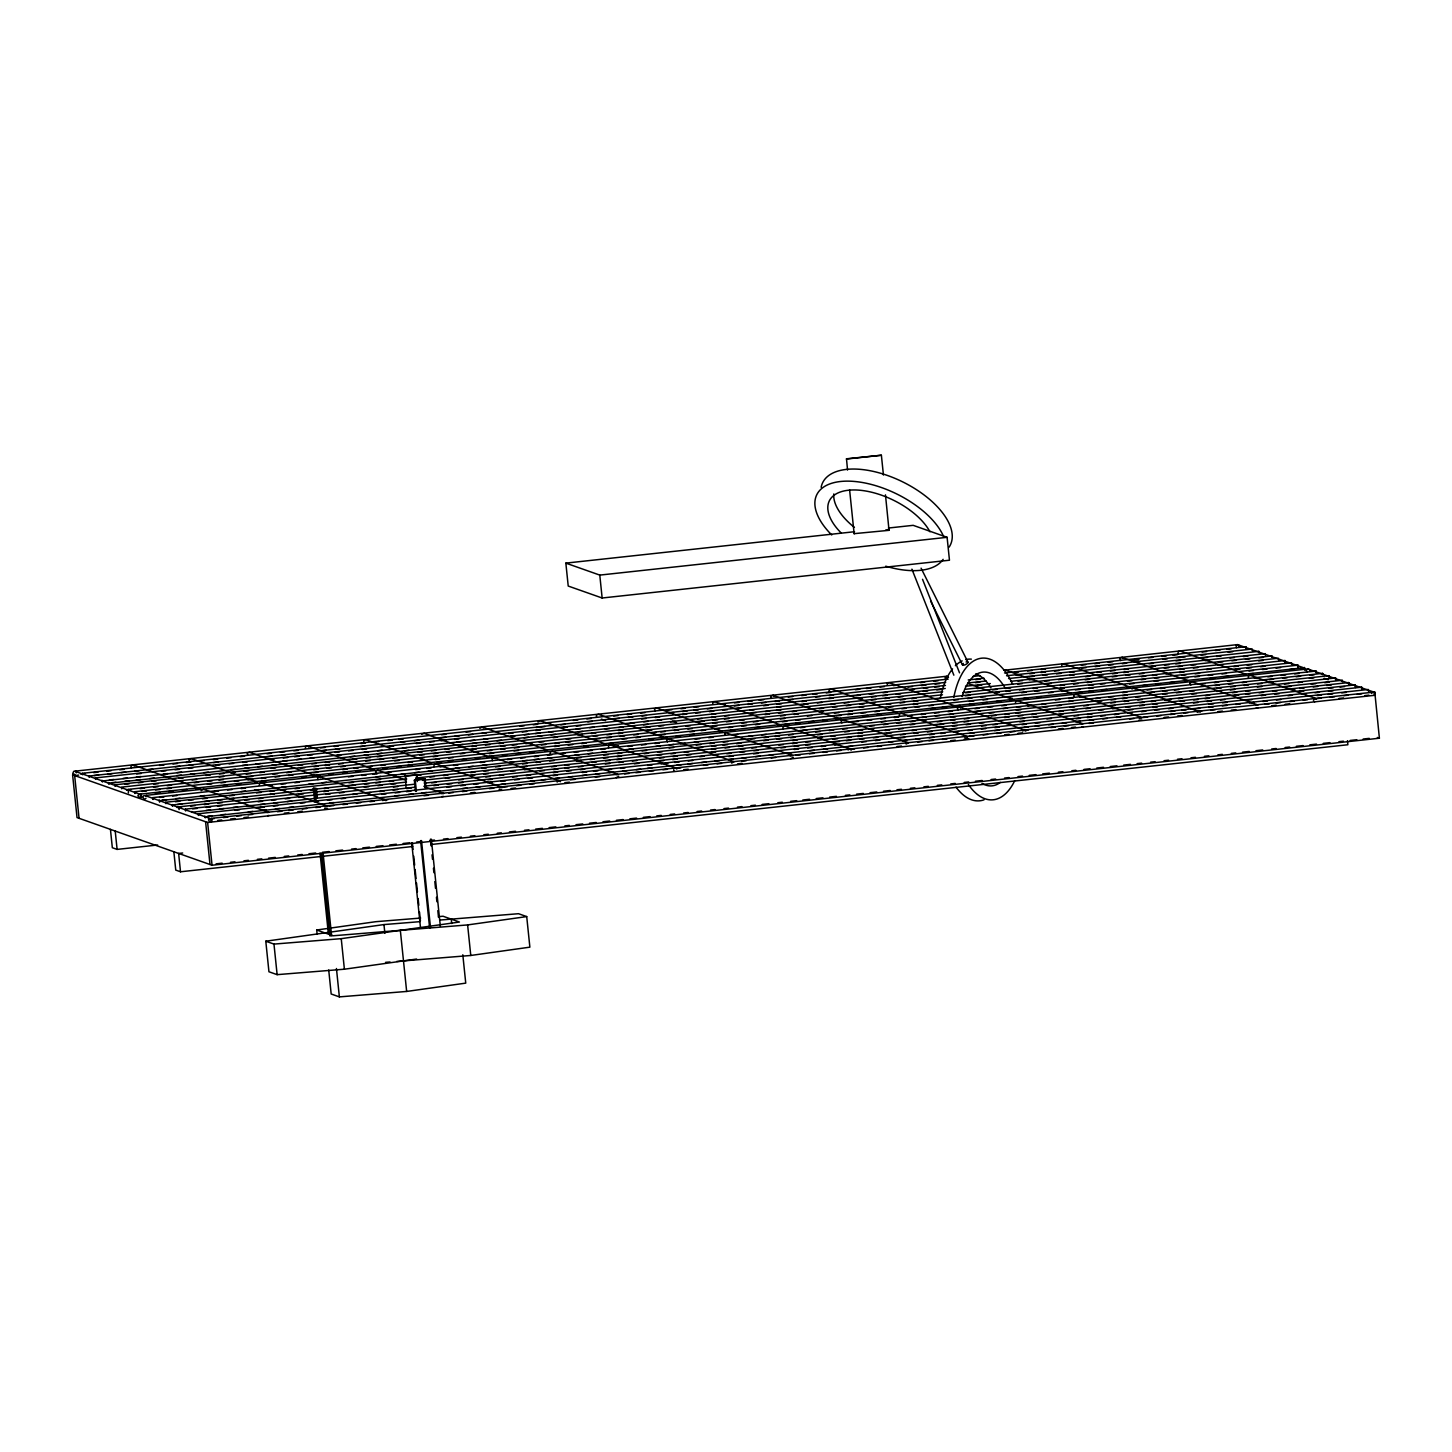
<?xml version="1.0" encoding="UTF-8"?>
<svg xmlns="http://www.w3.org/2000/svg" width="1452" height="1452" viewBox="0 0 1452 1452"><rect width="100%" height="100%" fill="white"/><g stroke="black" fill="none" stroke-linecap="round" stroke-linejoin="round"><path stroke-width="1.5" d="M1304.676 669.662L1303.642 667.775L1237.521 644.615L1004.004 670.261M948.192 679.1L82.455 773.299L82.401 774.533M88.881 776.076L945.688 682.386M121.768 788.872L121.587 787.111L1284.929 660.533L1285.347 662.802M172.189 805.007L406.741 779.034M185.384 809.236L185.711 810.978L185.33 809.145L415.29 784.134M1246.161 648.554L1245.78 646.721L1245.762 648.409M1265.273 654.09L1265.345 655.324M1278.323 658.7L1278.776 660.061M1291.772 664.199L1291.445 662.838L1291.391 664.072M945.452 685.435L95.487 777.909L95.433 779.143M942.711 691.751L108.464 783.336M942.475 694.782L115.071 784.806L115.017 786.04M134.6 791.757L135.018 793.536L134.637 791.721L1297.979 665.143L1298.397 667.412M141.225 794.099L141.534 797.529L141.171 794.026L1303.642 667.775M1374.227 695.145L1374.754 691.787L1379.4 738.215L212.046 865.229L77.029 817.585L72.6 774.823L207.618 822.467L1375.171 695.254L1373.901 692.114L1307.762 668.955L146.18 795.351L146.126 796.585M1316.038 671.06L1316.419 672.893L1316.038 671.06L152.714 797.638L152.696 799.326M1322.826 674.309L1322.572 673.365L159.157 800.76M1361.704 687.177L1362.085 688.992L1361.704 687.177L198.379 813.755L198.361 815.443M1368.655 691.751L1368.238 689.482L204.823 816.877M1373.901 692.114L211.429 818.365C212.083 826.696 204.659 816.423 211.502 819.654M1252.731 651.295L1252.223 649.843M1272.133 656.867L1271.879 655.941L1271.825 657.175M1297.979 665.143L1298.015 667.285M1322.572 673.365L1322.518 674.599M1329.469 677.485L1329.088 675.67L1329.07 677.358M1336.022 680.244L1335.622 677.975L1335.659 680.117M1355.623 687.558L1355.188 684.872L1355.133 686.106M196.038 789.362L197.581 787.873L199.396 788.999M201.048 790.687L203.498 789.343L268.747 812.358L266.986 812.557M247.257 753.243L247.748 755.33M370.532 770.377L372.075 768.888L373.908 770.014M479.795 728.378L482.245 727.035L547.477 750.049L545.026 751.392M537.966 722.043L540.416 720.7L606.355 744.295M557.132 782.065L558.675 780.577L560.49 781.684M618.752 776.275L616.32 777.619M719.539 732.407L721.989 731.064L656.74 708.032L654.416 708.939L655.306 711.28M731.626 763.08L734.077 761.719L668.827 738.705L666.522 739.612L667.412 741.936M793.264 757.291L790.814 758.634M906.121 744.077L908.571 742.734L843.34 719.72L841.017 720.628L841.906 722.951M967.758 738.306L964.927 739.395M1010.374 700.753L1011.917 699.265L1013.732 700.39M1184.868 681.768L1187.319 680.425L1122.069 657.411L1119.764 658.319L1120.654 660.642M1189.896 683.093L1192.328 681.75L1257.958 705M1236.088 645.65L1236.596 647.737M1239.3 647.084L1239.336 645.723M1371.468 693.457L1373.011 691.969M847.551 470.049L846.498 458.796L881.382 455.238L883.433 475.04M881.382 455.238L846.425 459.032M885.466 494.86L889.023 530.325L854.248 533.646M312.489 776.257L315.52 775.931M421.752 734.258L424.075 733.351L490.232 757.345M382.747 800.596L384.181 799.562L385.996 800.669M487.001 757.272L489.306 756.365M661.495 738.288L662.911 737.253L664.744 738.36M673.583 768.961L675.47 767.927L676.832 769.034M724.929 732.897L724.875 735.039M836.007 719.303L837.423 718.268L839.238 719.375M848.095 749.976L849.511 748.923L851.326 750.049M1022.589 730.991L1024.005 729.939L1025.838 731.064M1126.825 687.667L1129.856 687.322M1131.852 688.974L1134.175 688.085L1200.332 712.079M1197.083 712.006L1199.406 711.099M1301.337 668.664L1302.753 667.63M145.98 798.4C143.076 801.268 141.443 794.462 145.327 795.678L210.576 818.692M247.493 752.862L249.581 752.336L314.812 775.368M324.831 806.532L327.608 806.604M327.553 808.746L324.558 808.292M499.325 787.547L502.12 787.619M603.578 744.223L605.647 743.714M778.072 725.238L780.849 725.292M790.16 755.911L792.629 755.639M952.566 706.253L955.362 706.307M964.654 736.926L967.449 736.981M1139.167 717.941L1141.944 717.996M1141.889 720.138L1139.112 720.083M1236.324 645.269L1237.521 644.615M1243.402 674.599L1245.87 674.327M1313.661 698.938L1316.438 699.011M948.501 677.376L946.686 676.251L73.725 771.302L72.727 773.589L74.996 774.588M945.216 688.466L101.949 781.031M1291.445 662.838L128.121 789.416L128.066 790.65M128.484 792.919L128.212 791.993M1329.088 675.67L165.746 802.248L165.691 803.482M406.506 782.083L178.796 806.858L178.741 808.092M415.054 787.165L191.773 812.267M1259.156 652.692L1258.83 651.331L1258.775 652.565M1284.929 660.533L1284.966 662.675M1342.465 681.641L1342.138 680.28L1342.084 681.514M1348.654 684.255L1348.654 682.567L1348.708 684.709M254.899 781.884L257.04 781.92M269.056 815.407L267.749 815.715M429.411 762.899L431.534 762.935M441.499 793.554L443.622 793.609M443.55 796.404L441.807 796.603M501.72 790.088L499.052 789.307M615.993 774.569L618.135 774.624M725.256 732.57L792.247 755.403M894.741 712.26L896.864 712.315M1069.235 693.276L1071.376 693.33M1081.323 723.949L1083.065 723.749L1017.834 700.735L1015.765 701.243L1015.474 702.986M1083.392 726.799L1081.649 726.98M1255.835 704.964L1257.577 704.764M1257.886 707.814L1256.143 707.995M946.686 676.251L945.125 677.739L945.76 679.391M1307.762 668.955L1306.219 670.443L1306.854 672.076M405.961 787.038L405.435 775.749L405.888 780.214M417.323 781.539L416.633 774.842L416.488 779.434M415.508 791.449L414.346 780.268L425.109 778.853L426.035 787.801M414.346 780.268L425.109 778.853M317.153 934.362L316.699 930.006L375.796 921.693L420.644 918.063M416.633 959.046L344.396 969.21L277.132 974.655L268.947 971.769L265.789 941.205L383.963 924.579L419.846 921.675M265.789 941.205L273.974 944.09L341.238 938.664L459.431 922.038L443.06 916.248L438.577 916.611M316.699 930.006L333.053 935.778L467.617 924.924L526.713 916.593L529.871 947.158L470.775 955.47L396.759 961.442M328.715 969.99L331.183 994.003L339.369 996.889L406.651 991.444L465.747 983.131L462.807 954.763M888.37 528.038L913.163 525.334L947.103 537.313L949.463 560.218L602.144 598.006L568.222 586.045L565.844 563.122L854.538 531.722M565.844 563.122L599.785 575.101L947.103 537.313M972.985 676.414L979.755 675.67M1004.548 672.966L1245.78 646.721M80.622 774.043L84.96 773.571M93.654 772.627L97.992 772.155M106.668 771.212L111.005 770.74M119.681 769.796L124.037 769.324M159.557 765.458L164.022 764.968M172.969 763.988L177.453 763.498M186.4 762.536L190.884 762.046M199.831 761.066L204.296 760.576M213.244 759.614L217.727 759.124M226.675 758.144L231.14 757.654M240.088 756.692L244.571 756.202M266.932 753.769L271.415 753.279M280.363 752.299L284.846 751.827M293.794 750.847L298.259 750.357M320.638 747.925L325.103 747.435M334.051 746.473L338.534 745.983M360.895 743.551L365.378 743.061M374.326 742.081L378.79 741.591M387.757 740.629L392.221 740.139M398.937 739.413L403.402 738.923M441.444 734.785L445.909 734.295M466.056 732.098L470.521 731.608M519.743 726.254L524.208 725.782M533.156 724.802L537.639 724.312M546.587 723.332L551.07 722.86M573.431 720.41L577.914 719.938M586.862 718.958L591.327 718.468M613.706 716.036L618.171 715.546M627.119 714.584L631.602 714.094M640.55 713.113L645.033 712.623M667.394 710.191L671.877 709.701M680.825 708.739L685.29 708.249M694.237 707.269L698.721 706.779M721.081 704.347L725.564 703.857M734.512 702.895L738.977 702.405M747.943 701.425L752.408 700.953M759.124 700.209L763.589 699.719M788.2 697.051L792.683 696.561M801.631 695.581L806.096 695.109M812.811 694.365L817.294 693.893M826.242 692.913L830.707 692.423M855.319 689.754L859.802 689.264M866.499 688.538L870.982 688.048M879.93 687.068L884.395 686.578M893.343 685.616L897.826 685.126M920.205 682.694L924.67 682.204M933.618 681.224L938.101 680.734M1014.168 672.457L1018.632 671.986M1027.58 671.005L1032.063 670.515M1041.011 669.535L1045.476 669.063M1081.268 665.161L1085.751 664.671M1094.699 663.709L1099.164 663.219M1108.13 662.239L1112.595 661.749M1134.974 659.317L1139.439 658.827M1148.387 657.865L1152.87 657.375M1161.818 656.395L1166.283 655.905M1172.998 655.179L1177.481 654.689M1202.074 652.021L1206.558 651.531M1215.505 650.55L1219.989 650.06M1226.686 649.334L1231.169 648.844M78.698 775.096L74.651 775.549L79.061 818.311M1131.834 660.515L1138.568 659.789M968.23 679.935L984.02 678.211M1006.563 675.761L1252.314 649.026M94.09 775.586L98.591 775.096M107.611 774.116L112.113 773.626M121.133 772.645L125.652 772.155M134.655 771.175L139.174 770.685M148.195 769.705L152.696 769.215M175.238 766.747L179.758 766.257M188.778 765.277L193.279 764.787M213.571 762.59L218.09 762.1M267.676 756.692L272.196 756.202M281.216 755.221L285.717 754.731M294.738 753.751L299.239 753.261M321.781 750.811L326.301 750.321M335.321 749.341L339.822 748.851M360.114 746.637L364.634 746.147M400.698 742.226L405.199 741.736M414.219 740.756L418.739 740.266M441.281 737.816L445.782 737.326M454.803 736.327L459.322 735.837M468.343 734.857L472.844 734.367M481.864 733.387L486.366 732.897M535.97 727.506L544.99 726.526M560.762 724.802L565.282 724.312M587.824 721.862L592.325 721.372M614.886 718.922L619.387 718.431M628.407 717.451L632.909 716.961M641.929 715.981L646.449 715.491M668.991 713.023L673.492 712.533M682.513 711.553L687.032 711.063M693.784 710.337L698.303 709.846M707.305 708.866L711.825 708.376M734.367 705.926L738.868 705.418M747.889 704.438L752.408 703.948M761.429 702.968L765.93 702.478M774.951 701.497L779.452 701.007M788.472 700.027L792.992 699.537M815.534 697.087L820.035 696.597M829.056 695.617L833.575 695.127M907.972 687.032L912.473 686.542M921.494 685.562L925.995 685.072M935.015 684.092L939.535 683.602M975.599 679.663L980.118 679.173M1016.182 675.253L1020.702 674.763M1029.704 673.782L1034.223 673.292M1040.975 672.548L1045.494 672.058M1054.515 671.078L1059.016 670.588M1081.558 668.138L1086.078 667.648M1095.098 666.668L1099.6 666.178M1108.62 665.197L1113.121 664.707M1122.142 663.727L1126.661 663.237M1135.682 662.257L1140.183 661.767M1162.725 659.317L1167.245 658.827M1176.247 657.829L1185.268 656.848M1201.058 655.142L1205.559 654.652M1228.102 652.202L1232.621 651.712M967.994 682.966L986.035 681.006M1008.577 678.556L1258.83 651.331M136.688 773.97L141.189 773.48M161.481 771.266L165.982 770.776M175.002 769.796L179.522 769.306M188.524 768.326L193.043 767.836M215.586 765.385L220.105 764.877M229.107 763.897L233.627 763.407M242.647 762.427L247.149 761.937M269.691 759.487L274.21 758.997M283.231 758.017L287.732 757.527M294.502 756.782L299.003 756.292M308.024 755.312L312.525 754.822M335.085 752.372L339.587 751.882M348.607 750.902L353.108 750.412M362.129 749.432L366.648 748.942M389.19 746.491L393.692 746.001M416.234 743.551L420.753 743.061M429.774 742.081L434.275 741.573M441.045 740.847L445.546 740.357M454.567 739.377L459.068 738.887M508.672 733.478L513.191 732.988M522.212 732.008L526.713 731.518M535.734 730.538L540.235 730.047M562.777 727.597L567.296 727.107M576.317 726.127L580.818 725.637M641.693 719.012L646.194 718.522M655.215 717.542L659.734 717.052M682.277 714.602L686.778 714.112M695.798 713.132L700.318 712.642M709.32 711.662L713.84 711.171M722.86 710.173L727.361 709.683M736.382 708.703L740.901 708.213M763.443 705.763L767.945 705.273M776.965 704.293L781.466 703.803M801.758 701.588L806.277 701.098M828.82 698.648L833.321 698.158M855.881 695.708L860.383 695.218M869.403 694.237L873.904 693.747M882.925 692.767L887.444 692.277M909.987 689.827L914.488 689.337M923.508 688.357L928.01 687.867M934.779 687.123L939.299 686.633M975.363 682.712L979.864 682.222M1029.468 676.813L1033.987 676.323M1042.99 675.343L1047.509 674.853M1056.53 673.873L1061.031 673.383M1070.051 672.403L1074.571 671.913M1110.635 667.993L1115.136 667.503M1148.968 663.818L1153.469 663.328M1176.011 660.878L1180.53 660.388M1203.073 657.938L1207.574 657.447M1216.594 656.467L1221.114 655.977M965.507 686.251L990.3 683.565M1010.592 681.351L1265.364 653.636M109.39 779.942L113.891 779.452M122.912 778.472L127.413 777.982M136.434 777.001L140.953 776.511M163.495 774.061L167.996 773.571M177.017 772.591L181.536 772.101M242.393 765.476L246.913 764.986M255.933 764.006L260.434 763.516M282.977 761.048L287.496 760.558M296.517 759.577L301.018 759.087M310.038 758.107L314.54 757.617M337.1 755.167L341.601 754.677M364.143 752.227L368.663 751.737M377.665 750.757L382.185 750.267M388.954 749.522L393.456 749.032M402.476 748.052L406.977 747.562M429.52 745.112L434.039 744.622M456.581 742.172L461.083 741.682M470.103 740.702L474.623 740.211M483.643 739.231L488.144 738.723M510.687 736.273L515.206 735.783M524.226 734.803L528.728 734.313M535.498 733.587L539.999 733.097M549.019 732.117L553.521 731.626M576.081 729.158L580.582 728.668M589.603 727.688L594.104 727.198M603.125 726.218L607.644 725.728M630.186 723.278L634.687 722.787M643.708 721.807L648.209 721.317M657.23 720.337L661.749 719.847M670.77 718.867L675.271 718.377M711.335 714.438L715.854 713.948M749.668 710.282L754.187 709.792M776.729 707.324L781.23 706.834M803.773 704.383L808.292 703.893M817.313 702.913L821.814 702.423M857.896 698.503L862.397 698.013M871.418 697.033L875.919 696.543M882.689 695.798L887.19 695.308M896.211 694.328L900.73 693.838M923.272 691.388L927.774 690.898M936.794 689.918L941.313 689.428M977.377 685.507L981.879 685.017M1017.961 681.079L1022.462 680.589M1029.232 679.863L1033.733 679.373M1069.815 675.434L1074.317 674.944M1096.859 672.494L1101.378 672.004M1110.399 671.024L1114.9 670.534M1123.921 669.553L1128.44 669.063M1150.982 666.613L1155.483 666.123M1164.504 665.143L1169.005 664.653M1175.775 663.909L1180.276 663.419M1205.087 660.714L1209.589 660.224M1229.88 658.028L1234.4 657.538M1243.42 656.558L1247.921 656.068M965.271 689.301L1271.879 655.941M111.405 782.737L115.906 782.247M124.926 781.267L129.428 780.777M136.198 780.033L140.717 779.543M149.719 778.562L154.239 778.072M176.781 775.622L181.282 775.132M190.303 774.152L194.822 773.662M203.843 772.682L208.344 772.192M230.886 769.741L235.405 769.251M244.426 768.271L248.927 767.781M257.948 766.783L262.449 766.293M271.47 765.313L275.989 764.823M282.741 764.097L287.26 763.607M350.386 756.728L354.887 756.238M363.907 755.258L368.409 754.768M377.429 753.788L381.949 753.298M404.491 750.847L408.992 750.357M418.013 749.377L422.532 748.887M458.596 744.967L463.097 744.477M472.118 743.478L476.637 742.988M483.389 742.262L487.908 741.772M496.929 740.792L501.43 740.302M523.972 737.852L528.492 737.362M537.512 736.382L542.013 735.874M551.034 734.893L555.535 734.403M578.096 731.953L582.597 731.463M605.139 729.013L609.658 728.523M618.661 727.543L623.18 727.053M629.95 726.309L634.451 725.818M643.472 724.838L647.973 724.348M670.515 721.898L675.035 721.408M697.577 718.958L702.078 718.468M711.099 717.488L715.618 716.998M724.639 716.017L729.14 715.527M751.682 713.077L756.202 712.569M765.204 711.589L769.723 711.099M776.493 710.373L780.995 709.883M805.787 707.178L810.307 706.688M830.598 704.474L835.1 703.984M844.12 703.004L848.621 702.514M871.182 700.064L875.683 699.574M884.704 698.593L889.205 698.103M898.225 697.123L902.745 696.633M977.142 688.538L981.643 688.048M1017.725 684.128L1022.226 683.638M1044.768 681.169L1049.288 680.679M1058.308 679.699L1062.81 679.209M1085.352 676.759L1089.871 676.269M1098.892 675.289L1103.393 674.799M1112.413 673.819L1116.915 673.329M1123.685 672.585L1128.186 672.095M1164.268 668.174L1168.769 667.684M1177.79 666.704L1182.309 666.214M1191.312 665.234L1195.831 664.744M1218.373 662.293L1222.874 661.803M1231.895 660.823L1236.414 660.333M1245.435 659.353L1249.936 658.863M1258.957 657.865L1263.458 657.375M962.767 692.586L1278.395 658.228M124.691 784.298L129.192 783.808M138.212 782.828L142.732 782.338M151.734 781.357L156.253 780.867M178.796 778.417L183.297 777.927M205.857 775.477L210.358 774.987M219.379 774.007L223.88 773.517M230.65 772.773L235.151 772.283M244.172 771.302L248.691 770.812M271.234 768.362L275.735 767.872M298.277 765.422L302.796 764.932M311.817 763.933L316.318 763.443M325.339 762.463L329.858 761.973M352.4 759.523L356.902 759.033M365.922 758.053L370.423 757.563M377.193 756.819L381.713 756.329M417.777 752.408L422.278 751.918M431.298 750.938L435.818 750.448M444.838 749.468L449.34 748.978M471.882 746.528L476.401 746.038M485.404 745.058L489.923 744.567M498.943 743.587L503.445 743.097M553.049 737.689L557.55 737.199M577.842 735.002L582.361 734.512M591.381 733.532L595.883 733.024M618.425 730.574L622.944 730.084M645.487 727.633L649.988 727.143M659.008 726.163L663.528 725.673M699.592 721.753L704.093 721.263M713.113 720.283L717.633 719.793M724.385 719.049L728.904 718.558M764.968 714.638L769.487 714.148M778.508 713.168L783.009 712.678M792.03 711.698L796.531 711.208M819.073 708.739L823.593 708.249M832.613 707.269L837.114 706.779M846.135 705.799L850.654 705.309M859.657 704.329L864.176 703.839M870.928 703.113L875.447 702.623M900.24 699.918L904.759 699.428M911.511 698.684L916.03 698.194M965.634 692.804L970.136 692.314M992.678 689.863L997.197 689.373M1006.2 688.393L1010.719 687.903M1046.783 683.965L1051.302 683.475M1071.594 681.278L1076.095 680.788M1085.116 679.808L1089.617 679.318M1112.178 676.85L1116.679 676.36M1125.699 675.38L1130.201 674.89M1139.221 673.909L1143.74 673.419M1179.804 669.499L1184.324 669.009M1193.326 668.029L1197.846 667.539M1218.137 665.325L1222.638 664.835M1258.721 660.914L1263.222 660.424M153.749 784.153L158.268 783.663M178.56 781.448L183.061 780.958M192.081 779.978L196.601 779.488M219.143 777.038L223.644 776.548M246.187 774.097L250.706 773.607M259.726 772.627L264.228 772.137M300.31 768.199L304.811 767.709M313.832 766.729L318.333 766.239M325.103 765.513L329.604 765.022M338.625 764.042L343.144 763.552M365.686 761.084L370.187 760.594M379.208 759.614L383.727 759.124M392.73 758.144L397.249 757.654M419.791 755.203L424.293 754.713M433.313 753.733L437.832 753.243M446.853 752.263L451.354 751.773M471.646 749.559L476.147 749.069M500.958 746.382L505.459 745.874M512.229 745.148L516.731 744.658M525.751 743.678L532.521 742.934M539.273 742.208L543.792 741.718M566.334 739.268L570.836 738.778M593.396 736.309L597.897 735.819M606.918 734.839L611.419 734.349M618.189 733.623L622.69 733.133M647.501 730.429L652.002 729.939M672.294 727.724L676.813 727.234M685.834 726.254L690.335 725.764M712.878 723.314L717.397 722.824M726.399 721.844L730.919 721.354M739.939 720.373L744.44 719.883M780.523 715.963L785.024 715.473M794.044 714.475L798.546 713.985M818.837 711.789L823.357 711.298M859.421 707.378L863.94 706.87M886.482 704.42L890.983 703.93M900.004 702.949L904.523 702.459M913.526 701.479L918.045 700.989M965.38 695.835L969.9 695.345M994.693 692.658L999.212 692.168M1005.964 691.424L1010.483 690.934M1019.504 689.954L1024.005 689.464M1033.025 688.484L1037.527 687.994M1060.069 685.544L1064.588 685.054M1073.609 684.073L1078.11 683.565M1087.131 682.585L1091.632 682.095M1141.236 676.705L1145.755 676.215M1152.507 675.47L1157.026 674.98M1166.047 674L1170.548 673.51M1179.568 672.53L1184.07 672.04M1206.612 669.59L1211.131 669.1M1233.674 666.649L1238.193 666.159M1247.195 665.179L1251.715 664.689M126.469 790.124L130.97 789.634M139.991 788.654L144.492 788.164M153.513 787.184L158.032 786.694M167.053 785.713L171.554 785.223M194.096 782.773L198.615 782.283M207.618 781.303L212.137 780.813M218.907 780.069L223.408 779.579M248.201 776.893L252.721 776.403M273.012 774.188L277.514 773.698M286.534 772.718L291.035 772.228M313.596 769.778L318.097 769.288M327.117 768.308L331.619 767.818M340.639 766.819L345.159 766.329M394.744 760.939L399.264 760.449M419.555 758.234L424.057 757.744M433.077 756.764L437.596 756.274M460.139 753.824L464.64 753.334M473.661 752.354L478.162 751.864M487.182 750.884L491.702 750.394M500.722 749.413L505.223 748.923M514.244 747.943L518.745 747.453M541.287 745.003L545.807 744.513M554.827 743.533L559.329 743.025M566.098 742.299L570.6 741.809M595.411 739.104L599.912 738.614M606.682 737.888L611.183 737.398M620.204 736.418L624.705 735.928M633.725 734.93L638.245 734.44M651.767 732.97L656.286 732.48M660.787 731.99L665.288 731.499M674.309 730.519L678.828 730.029M687.849 729.049L692.35 728.559M712.642 726.345L717.143 725.855M741.954 723.169L746.455 722.679M753.225 721.934L757.726 721.444M766.747 720.464L771.266 719.974M780.268 718.994L784.788 718.504M807.33 716.054L811.831 715.564M834.392 713.113L838.893 712.623M847.914 711.625L852.415 711.135M888.497 707.215L892.998 706.725M913.29 704.529L917.809 704.02M953.873 700.1L958.374 699.61M967.395 698.63L971.914 698.14M980.935 697.16L985.436 696.67M1021.518 692.749L1026.019 692.259M1035.04 691.279L1039.541 690.789M1059.833 688.575L1064.352 688.085M1089.145 685.38L1093.646 684.89M1100.416 684.164L1104.936 683.674M1113.938 682.694L1118.457 682.204M1127.478 681.224L1131.979 680.716M1141 679.736L1145.501 679.246M1154.522 678.265L1159.041 677.775M1181.583 675.325L1186.084 674.835M1195.105 673.855L1199.624 673.365M1235.688 669.445L1240.208 668.955M1246.959 668.21L1251.479 667.72M1260.481 666.74L1265.001 666.25M142.006 791.449L146.507 790.959M155.527 789.979L160.047 789.489M166.799 788.763L171.318 788.273M207.382 784.334L211.901 783.844M220.922 782.864L225.423 782.374M234.444 781.394L238.945 780.904M247.965 779.924L252.485 779.434M261.487 778.453L266.006 777.963M275.027 776.983L279.528 776.493M288.549 775.513L293.05 775.023M313.342 772.809L317.861 772.319M342.654 769.614L347.173 769.124M353.925 768.398L358.444 767.908M367.465 766.928L371.966 766.438M380.987 765.458L385.488 764.968M408.03 762.5L412.55 762.01M435.092 759.559L439.611 759.069M448.614 758.089L453.133 757.599M489.197 753.679L493.716 753.189M514.008 750.974L518.509 750.484M554.591 746.564L559.093 746.074M568.113 745.094L572.614 744.604M581.635 743.624L586.154 743.134M622.218 739.195L626.72 738.705M635.74 737.725L640.259 737.235M660.551 735.039L665.052 734.549M689.863 731.844L694.365 731.354M701.135 730.61L705.636 730.12M714.656 729.14L719.157 728.65M728.178 727.67L732.697 727.18M741.718 726.2L746.219 725.71M755.24 724.73L759.741 724.239M782.283 721.789L786.803 721.299M795.823 720.319L800.324 719.829M836.406 715.89L840.908 715.4M847.678 714.674L852.179 714.184M861.199 713.204L865.701 712.714M874.721 711.734L879.24 711.244M888.261 710.264L892.762 709.774M901.783 708.776L906.284 708.286M915.304 707.305L919.824 706.815M928.826 705.835L933.346 705.345M969.41 701.425L973.929 700.935M982.95 699.955L987.451 699.465M1007.742 697.25L1012.244 696.76M1048.326 692.84L1052.827 692.35M1061.848 691.37L1066.367 690.88M1075.388 689.9L1079.889 689.41M1088.909 688.429L1093.41 687.939M1129.493 684.001L1133.994 683.511M1154.286 681.315L1158.805 680.825M1183.598 678.12L1188.099 677.63M1194.869 676.886L1199.37 676.396M1208.391 675.416L1212.91 674.926M1221.931 673.946L1226.432 673.456M1248.974 671.005L1253.493 670.515M1262.514 669.535L1267.015 669.045M1276.036 668.065L1280.537 667.575M155.291 793.028L159.793 792.52M168.813 791.54L173.332 791.05M182.353 790.069L186.854 789.579M195.875 788.599L200.376 788.109M222.936 785.659L227.438 785.169M236.458 784.189L240.959 783.699M261.251 781.485L265.77 780.995M301.834 777.074L306.354 776.584M315.356 775.604L319.876 775.114M328.896 774.134L333.397 773.644M342.418 772.664L346.919 772.174M355.94 771.193L360.459 770.703M383.001 768.235L387.502 767.745M396.523 766.765L401.042 766.275M407.794 765.549L412.314 765.059M437.106 762.354L441.626 761.864M448.378 761.12L452.897 760.63M461.899 759.65L466.419 759.16M475.439 758.18L479.94 757.69M488.961 756.71L493.48 756.22M502.483 755.24L507.002 754.75M516.023 753.769L520.524 753.279M529.544 752.299L534.046 751.809M583.65 746.419L588.169 745.929M608.461 743.714L612.962 743.224M649.026 739.304L653.545 738.814M662.566 737.816L667.067 737.326M676.087 736.345L680.589 735.855M689.609 734.875L694.129 734.385M730.193 730.465L734.712 729.975M755.004 727.761L759.505 727.27M784.298 724.584L788.817 724.094M795.587 723.35L800.088 722.86M809.109 721.88L813.61 721.39M822.631 720.41L827.15 719.92M836.152 718.94L840.672 718.45M863.214 715.999L867.715 715.509M876.736 714.529L881.255 714.021M930.841 708.63L935.36 708.14M942.13 707.414L946.631 706.924M955.652 705.926L960.153 705.436M969.174 704.456L973.693 703.966M982.695 702.986L987.215 702.496M996.235 701.516L1000.737 701.026M1023.279 698.575L1027.798 698.085M1036.819 697.105L1041.32 696.615M1077.402 692.695L1081.903 692.205M1088.673 691.461L1093.174 690.971M1102.195 689.99L1106.696 689.5M1142.778 685.58L1147.28 685.09M1156.3 684.11L1160.82 683.62M1169.822 682.621L1174.341 682.131M1210.405 678.211L1214.925 677.721M1223.945 676.741L1228.446 676.251M1248.738 674.037L1253.239 673.547M1289.322 669.626L1293.823 669.136M614.069 746.11L618.534 745.62M159.557 797.438L163.913 796.966M172.588 796.023L176.926 795.551M214.152 791.503L218.635 791.013M227.583 790.033L232.048 789.543M240.996 788.581L245.479 788.091M267.84 785.659L272.323 785.169M281.271 784.189L285.735 783.699M294.683 782.737L299.166 782.247M348.389 776.893L352.854 776.403M361.802 775.422L366.285 774.951M373.001 774.206L377.466 773.716M386.413 772.754L390.897 772.264M415.508 769.578L419.973 769.106M426.688 768.362L431.153 767.89M440.101 766.91L444.584 766.42M453.532 765.44L458.015 764.968M480.376 762.536L484.859 762.046M507.22 759.614L511.703 759.124M520.651 758.144L525.116 757.654M534.064 756.692L538.547 756.202M547.495 755.221L551.96 754.731M560.926 753.769L565.391 753.279M574.339 752.299L578.822 751.809M587.77 750.847L592.235 750.357M601.182 749.377L605.665 748.887M628.026 746.455L632.509 745.983M641.457 745.003L645.922 744.513M654.87 743.533L659.353 743.061M695.145 739.159L699.628 738.669M708.576 737.707L713.041 737.217M733.187 735.021L737.652 734.53M800.288 727.724L804.771 727.234M853.994 721.88L858.459 721.39M867.407 720.41L871.89 719.92M880.838 718.958L885.303 718.468M894.25 717.488L898.734 717.016M907.682 716.036L912.146 715.546M921.112 714.565L925.577 714.094M934.525 713.113L939.008 712.623M947.956 711.643L952.421 711.171M974.8 708.739L979.265 708.249M988.213 707.269L992.696 706.779M1001.644 705.817L1006.109 705.327M1055.332 699.973L1059.815 699.483M1068.763 698.503L1073.228 698.013M1079.943 697.287L1084.426 696.797M1122.45 692.658L1126.933 692.187M1147.062 689.99L1151.527 689.5M1160.475 688.52L1164.958 688.048M1200.75 684.146L1205.233 683.656M1214.181 682.676L1218.645 682.204M1227.593 681.224L1232.076 680.734M1254.437 678.302L1258.92 677.812M1267.868 676.85L1272.333 676.36M1281.299 675.38L1285.764 674.89M1294.712 673.928L1299.195 673.438M162.079 800.179L166.599 799.671M175.619 798.691L180.121 798.201M200.412 796.005L204.913 795.514M240.996 791.576L245.497 791.086M254.517 790.106L259.037 789.616M281.579 787.165L286.08 786.675M308.623 784.225L313.142 783.735M322.162 782.755L326.664 782.265M376.268 776.874L380.769 776.384M389.789 775.386L396.559 774.66M401.061 774.17L405.58 773.68M414.6 772.7L419.102 772.21M428.122 771.23L432.623 770.74M455.166 768.271L459.685 767.781M468.706 766.801L473.207 766.311M482.227 765.331L486.747 764.841M509.289 762.391L513.79 761.901M522.811 760.921L527.312 760.431M534.082 759.686L538.583 759.196M547.604 758.216L552.123 757.726M574.665 755.276L579.167 754.786M588.187 753.806L592.706 753.316M601.727 752.336L606.228 751.846M628.77 749.395L633.29 748.905M655.832 746.455L660.333 745.965M669.354 744.967L673.855 744.477M680.625 743.751L685.144 743.261M694.147 742.281L698.666 741.79M748.27 736.382L752.771 735.892M761.792 734.912L766.293 734.422M775.314 733.442L779.833 732.951M802.375 730.501L806.876 730.011M815.897 729.031L820.416 728.541M881.273 721.916L885.793 721.426M894.813 720.446L899.314 719.956M921.857 717.506L926.376 717.016M935.397 716.036L939.898 715.546M948.918 714.565L953.419 714.075M975.962 711.607L980.481 711.117M1003.023 708.667L1007.525 708.177M1016.545 707.197L1021.065 706.707M1027.816 705.981L1032.336 705.472M1041.356 704.492L1045.857 704.002M1068.4 701.552L1072.919 701.062M1095.461 698.612L1099.963 698.122M1108.983 697.142L1113.503 696.651M1122.523 695.671L1127.024 695.181M1149.567 692.731L1154.086 692.241M1163.088 691.261L1167.608 690.771M1174.378 690.027L1178.879 689.537M1214.943 685.616L1219.462 685.126M1228.483 684.146L1232.984 683.656M1242.004 682.676L1246.506 682.168M1269.066 679.717L1273.567 679.227M1282.588 678.247L1287.089 677.757M1296.11 676.777L1300.629 676.287M1309.631 675.307L1314.151 674.817M175.365 801.74L179.885 801.25M188.905 800.27L193.406 799.78M202.427 798.8L206.928 798.31M229.489 795.841L233.99 795.351M256.532 792.901L261.051 792.411M270.072 791.431L274.573 790.941M281.343 790.215L285.844 789.725M294.865 788.726L299.366 788.236M348.97 782.846L353.489 782.356M362.492 781.376L367.011 780.886M376.032 779.905L380.533 779.415M416.615 775.495L421.116 775.005M481.991 768.38L486.493 767.89M495.513 766.91L500.032 766.42M522.575 763.952L527.076 763.462M536.097 762.481L540.616 761.991M549.618 761.011L554.138 760.521M576.68 758.071L581.181 757.581M603.742 755.131L608.243 754.641M617.263 753.661L621.765 753.171M628.534 752.426L633.036 751.936M642.056 750.956L646.576 750.466M669.118 748.016L673.619 747.526M696.161 745.076L700.681 744.586M709.701 743.606L714.202 743.115M723.223 742.117L727.724 741.627M750.285 739.177L754.786 738.687M763.806 737.707L768.308 737.217M775.078 736.491L779.579 736.001M788.599 735.021L793.119 734.53M815.661 732.062L820.162 731.572M829.183 730.592L833.702 730.102M842.723 729.122L847.224 728.632M869.766 726.182L874.285 725.691M883.288 724.711L887.807 724.221M896.828 723.241L901.329 722.751M910.35 721.771L914.851 721.281M921.621 720.537L926.14 720.047M950.933 717.342L955.434 716.852M989.266 713.186L993.767 712.696M1016.309 710.228L1020.829 709.738M1043.371 707.287L1047.872 706.797M1056.893 705.817L1061.394 705.327M1097.476 701.407L1101.977 700.917M1110.998 699.937L1115.517 699.447M1122.269 698.702L1126.788 698.212M1135.809 697.232L1140.31 696.742M1162.852 694.292L1167.372 693.802M1176.392 692.822L1180.893 692.332M1189.914 691.352L1194.415 690.862M1216.957 688.411L1221.477 687.921M1230.497 686.923L1234.999 686.433M1244.019 685.453L1248.52 684.963M1257.541 683.983L1262.06 683.493M1268.812 682.767L1273.331 682.277M1309.395 678.338L1313.915 677.848M314.503 799.471L313.342 788.291L316.409 788.599L317.335 797.529M313.342 788.291L316.409 788.599M415.762 778.054L1335.622 677.975M177.38 804.535L181.899 804.045M204.442 801.577L208.961 801.087M217.963 800.106L222.483 799.616M229.234 798.89L233.754 798.4M242.774 797.42L247.276 796.93M269.818 794.48L274.337 793.972M296.88 791.522L301.381 791.031M310.401 790.051L314.921 789.561M323.941 788.581L328.442 788.091M350.985 785.641L355.504 785.151M364.506 784.171L369.026 783.681M375.796 782.937L380.297 782.447M389.317 781.466L393.819 780.976M416.361 778.526L420.88 778.036M429.901 777.056L434.402 776.566M443.423 775.586L447.924 775.096M470.484 772.645L474.985 772.155M484.006 771.175L488.507 770.667M497.528 769.687L502.047 769.197M522.339 767.001L526.84 766.511M576.444 761.102L580.945 760.612M589.966 759.632L594.485 759.142M603.487 758.162L608.007 757.672M617.027 756.692L621.529 756.202M644.071 753.751L648.59 753.261M657.611 752.281L662.112 751.791M698.176 747.871L702.695 747.381M711.716 746.382L716.217 745.892M722.987 745.166L727.488 744.676M736.509 743.696L741.028 743.206M763.57 740.756L768.072 740.266M777.092 739.268L781.593 738.778M790.614 737.798L795.133 737.307M817.676 734.857L822.177 734.367M844.737 731.917L849.238 731.427M858.259 730.447L862.76 729.957M869.53 729.213L874.031 728.722M910.114 724.802L914.615 724.312M937.157 721.862L941.676 721.372M950.697 720.392L955.198 719.902M964.219 718.922L968.72 718.431M991.28 715.963L995.782 715.473M1004.802 714.493L1009.303 714.003M1016.073 713.277L1020.574 712.787M1045.386 710.082L1049.887 709.592M1070.178 707.378L1074.698 706.888M1083.7 705.908L1088.22 705.418M1110.762 702.968L1115.263 702.478M1124.284 701.497L1128.803 701.007M1137.823 700.027L1142.325 699.537M1191.929 694.147L1196.43 693.657M1216.722 691.442L1221.241 690.952M1230.261 689.972L1234.763 689.482M1257.305 687.032L1261.824 686.542M1284.367 684.073L1288.868 683.583M1297.888 682.603L1302.39 682.113M422.296 780.359L1342.138 680.28M177.144 807.566L181.663 807.076M190.684 806.096L195.185 805.606M204.206 804.626L208.707 804.136M217.727 803.156L222.247 802.666M244.789 800.215L249.29 799.725M258.311 798.727L262.812 798.237M298.894 794.317L303.395 793.827M323.687 791.63L328.206 791.122M337.227 790.142L341.728 789.652M364.27 787.202L368.79 786.712M377.81 785.732L382.312 785.242M391.332 784.262L395.833 783.771M445.437 778.381L449.938 777.891M470.23 775.677L474.75 775.187M483.77 774.206L488.271 773.716M510.814 771.266L515.333 770.776M524.353 769.796L528.855 769.306M537.875 768.326L542.376 767.818M551.397 766.837L555.916 766.347M564.919 765.367L569.438 764.877M591.98 762.427L596.5 761.937M605.502 760.957L610.022 760.467M616.773 759.723L621.293 759.233M657.357 755.312L661.876 754.822M670.897 753.842L675.398 753.352M684.418 752.372L688.92 751.882M711.48 749.432L715.981 748.942M725.002 747.962L729.503 747.471M738.523 746.491L743.043 746.001M792.629 740.593L797.148 740.103M817.44 737.906L821.941 737.416M830.961 736.418L835.463 735.928M858.023 733.478L862.524 732.988M885.067 730.538L889.586 730.047M898.606 729.067L903.108 728.577M939.172 724.657L943.691 724.167M952.712 723.187L957.213 722.697M963.983 721.953L968.484 721.462M1004.566 717.542L1009.067 717.052M1018.088 716.072L1022.589 715.582M1031.61 714.602L1036.129 714.112M1058.671 711.643L1063.173 711.153M1072.193 710.173L1076.712 709.683M1085.715 708.703L1090.234 708.213M1110.526 706.017L1115.027 705.527M1139.838 702.822L1144.339 702.332M1151.109 701.588L1155.611 701.098M1164.631 700.118L1171.401 699.392M1178.153 698.648L1182.672 698.158M1205.214 695.708L1209.716 695.218M1232.276 692.767L1236.777 692.277M1245.798 691.297L1250.299 690.807M1286.381 686.869L1290.882 686.379M1311.174 684.182L1315.693 683.692M1324.696 682.712L1329.215 682.222M424.311 783.154L1348.654 682.567M192.699 808.891L197.2 808.401M206.22 807.421L210.721 806.931M217.491 806.187L221.993 805.697M258.075 801.776L262.576 801.286M271.597 800.306L276.116 799.816M285.118 798.836L289.638 798.346M298.658 797.366L303.159 796.876M325.702 794.407L330.221 793.917M339.242 792.937L343.743 792.447M393.347 787.057L397.848 786.567M431.68 782.882L436.181 782.392M458.723 779.942L463.242 779.452M485.785 777.001L490.286 776.511M499.307 775.531L503.808 775.041M539.89 771.103L544.391 770.613M553.412 769.633L557.931 769.143M564.683 768.417L569.202 767.927M578.223 766.946L582.724 766.456M605.266 763.988L609.786 763.498M618.788 762.518L623.307 762.028M632.328 761.048L636.829 760.558M659.371 758.107L663.891 757.617M672.911 756.637L677.412 756.147M686.433 755.167L690.934 754.677M711.226 752.463L715.745 751.973M740.538 749.268L745.058 748.778M751.809 748.052L756.329 747.562M765.349 746.582L769.85 746.092M778.871 745.112L783.372 744.622M792.393 743.642L796.912 743.152M805.914 742.172L810.434 741.663M832.976 739.213L837.477 738.723M846.498 737.743L851.017 737.253M857.769 736.527L862.288 736.037M887.081 733.333L891.601 732.843M911.892 730.628L916.393 730.138M925.414 729.158L929.915 728.668M952.476 726.218L956.977 725.728M965.997 724.748L970.499 724.258M979.519 723.278L984.039 722.787M1020.103 718.867L1024.604 718.377M1033.624 717.379L1038.144 716.889M1058.435 714.693L1062.937 714.202M1099.019 710.264L1103.52 709.774M1112.541 708.794L1117.042 708.304M1126.062 707.324L1130.582 706.834M1139.584 705.853L1144.103 705.363M1153.124 704.383L1157.625 703.893M1180.167 701.443L1184.687 700.953M1193.707 699.973L1198.209 699.483M1204.978 698.739L1209.48 698.249M1234.291 695.562L1238.792 695.072M1245.562 694.328L1250.063 693.838M1259.084 692.858L1263.585 692.368M1272.605 691.388L1277.125 690.898M1290.647 689.428L1295.148 688.938M1299.667 688.448L1304.168 687.958M1313.189 686.959L1317.708 686.469M1326.711 685.489L1331.23 684.999M424.057 786.185L1355.188 684.872M205.984 810.452L210.486 809.962M219.506 808.982L224.007 808.492M233.028 807.512L237.547 807.022M246.568 806.042L251.069 805.551M260.089 804.571L264.591 804.081M273.611 803.101L278.131 802.611M287.133 801.631L291.652 801.123M352.527 794.516L357.029 794.026M366.049 793.028L370.55 792.538M379.571 791.558L384.09 791.068M393.111 790.088L397.612 789.598M406.633 788.617L411.134 788.127M433.694 785.677L438.195 785.187M447.216 784.207L451.717 783.717M458.487 782.973L462.988 782.483M487.799 779.797L492.301 779.307M512.592 777.092L517.112 776.602M526.114 775.622L530.633 775.132M553.176 772.682L557.677 772.192M566.697 771.212L571.217 770.722M580.237 769.723L584.739 769.233M634.342 763.843L638.844 763.353M659.135 761.138L663.655 760.648M672.657 759.668L677.177 759.178M699.719 756.728L704.238 756.238M713.241 755.258L717.76 754.768M726.78 753.788L731.282 753.298M740.302 752.317L744.803 751.827M753.824 750.847L758.343 750.357M780.886 747.907L785.387 747.417M794.407 746.419L798.927 745.929M805.678 745.203L810.198 744.713M834.991 742.008L839.492 741.518M846.262 740.792L850.781 740.302M859.784 739.322L864.303 738.814M873.324 737.834L877.825 737.344M886.845 736.364L891.346 735.874M900.367 734.893L904.886 734.403M913.907 733.423L918.408 732.933M927.429 731.953L931.93 731.463M952.222 729.249L956.741 728.759M981.534 726.073L986.053 725.583M992.805 724.838L997.324 724.348M1006.345 723.368L1010.846 722.878M1019.867 721.898L1024.368 721.408M1046.91 718.958L1051.429 718.468M1073.972 716.017L1078.473 715.527M1087.494 714.529L1092.013 714.039M1128.077 710.119L1132.596 709.629M1152.888 707.414L1157.389 706.924M1193.453 703.004L1197.973 702.514M1206.993 701.534L1211.494 701.044M1220.515 700.064L1225.016 699.574M1261.098 695.653L1265.599 695.163M1274.62 694.183L1279.139 693.693M1299.431 691.479L1303.932 690.989M1328.725 688.284L1333.245 687.794M1340.014 687.068L1344.516 686.578M235.042 810.307L239.562 809.817M259.854 807.602L264.355 807.112M273.375 806.132L277.876 805.642M300.437 803.192L304.938 802.702M313.959 801.722L318.46 801.232M327.48 800.252L332 799.762M341.002 798.782L345.522 798.273M381.586 794.353L386.105 793.863M395.125 792.883L399.627 792.393M406.397 791.667L410.898 791.177M446.98 787.238L451.481 786.748M460.502 785.768L465.003 785.278M474.024 784.298L478.543 783.808M487.563 782.828L492.065 782.338M501.085 781.357L505.586 780.867M514.607 779.887L519.126 779.397M528.129 778.417L532.648 777.927M552.94 775.713L557.441 775.223M582.252 772.518L586.753 772.028M593.523 771.302L598.024 770.812M607.045 769.832L611.546 769.342M620.567 768.362L625.086 767.872M647.628 765.404L652.13 764.914M661.15 763.933L667.92 763.207M674.672 762.463L679.191 761.973M688.212 760.993L692.713 760.503M728.795 756.583L733.296 756.093M753.588 753.878L758.089 753.388M794.171 749.468L798.673 748.978M807.693 747.998L812.212 747.508M821.233 746.528L825.734 746.038M834.755 745.058L839.256 744.567M861.798 742.099L866.318 741.609M875.338 740.629L879.839 740.139M900.131 737.943L904.65 737.453M929.443 734.748L933.945 734.258M940.714 733.514L945.216 733.024M954.236 732.044L958.756 731.554M967.776 730.574L972.277 730.084M981.298 729.104L985.799 728.614M994.82 727.633L999.339 727.143M1021.881 724.693L1026.382 724.203M1035.403 723.223L1039.922 722.733M1075.986 718.794L1080.488 718.304M1087.258 717.578L1091.777 717.088M1100.779 716.108L1105.299 715.618M1114.319 714.638L1118.82 714.148M1127.841 713.168L1132.342 712.66M1141.363 711.68L1145.882 711.19M1154.903 710.21L1159.404 709.719M1168.424 708.739L1172.926 708.249M1209.008 704.329L1213.509 703.839M1222.53 702.859L1227.049 702.369M1247.322 700.154L1251.842 699.664M1287.906 695.744L1292.425 695.254M1301.446 694.274L1305.947 693.784M1314.967 692.804L1319.469 692.314M1328.489 691.333L1333.009 690.843M207.763 816.278L212.264 815.788M221.285 814.808L225.786 814.318M248.328 811.868L252.848 811.378M261.868 810.397L266.369 809.907M275.39 808.927L279.891 808.437M288.912 807.457L293.431 806.967M329.495 803.029L334.014 802.539M354.306 800.342L358.807 799.852M394.871 795.914L399.391 795.424M408.411 794.444L412.912 793.954M421.933 792.973L426.434 792.483M435.455 791.503L439.974 791.013M462.516 788.563L467.018 788.073M476.038 787.093L480.558 786.603M500.849 784.389L505.35 783.898M530.143 781.212L534.663 780.722M541.433 779.978L545.934 779.488M554.954 778.508L559.456 778.018M568.476 777.038L572.995 776.548M581.998 775.568L586.517 775.078M595.538 774.097L600.039 773.607M609.06 772.627L613.561 772.119M622.581 771.139L627.101 770.649M636.121 769.669L640.622 769.179M647.392 768.453L651.894 767.963M676.705 765.258L681.206 764.768M687.976 764.024L692.477 763.534M701.497 762.554L705.999 762.064M715.019 761.084L719.539 760.594M728.541 759.614L733.06 759.124M742.081 758.144L746.582 757.654M755.603 756.673L760.122 756.183M769.124 755.203L773.644 754.713M787.165 753.243L791.685 752.753M809.708 750.793L814.227 750.303M823.248 749.323L827.749 748.815M848.041 746.618L852.542 746.128M888.624 742.208L893.125 741.718M902.146 740.72L906.665 740.23M915.668 739.25L920.187 738.759M929.207 737.779L933.709 737.289M969.791 733.369L974.292 732.879M994.584 730.665L999.085 730.174M1023.896 727.488L1028.397 726.998M1035.167 726.254L1039.668 725.764M1048.689 724.784L1053.208 724.294M1062.229 723.314L1066.73 722.824M1075.751 721.844L1080.252 721.354M1089.272 720.373L1093.792 719.883M1102.794 718.903L1107.313 718.413M1116.334 717.415L1120.835 716.925M1170.439 711.534L1174.94 711.044M1181.71 710.318L1186.211 709.81M1192.981 709.084L1199.751 708.34M1208.772 707.36L1213.273 706.87M1222.294 705.89L1226.795 705.4M1235.815 704.42L1240.335 703.93M1249.337 702.949L1253.856 702.459M1262.877 701.479L1267.378 700.989M1276.399 700.009L1280.9 699.519M1316.982 695.599L1321.483 695.109M1328.253 694.365L1332.754 693.875M1341.775 692.894L1346.294 692.404M209.778 819.073L214.279 818.583M223.299 817.603L227.801 817.113M236.821 816.133L241.341 815.643M248.092 814.899L252.612 814.409M277.405 811.722L281.906 811.232M288.676 810.488L293.195 809.998M302.197 809.018L306.717 808.528M315.737 807.548L320.239 807.058M329.259 806.078L333.76 805.588M342.781 804.608L347.3 804.118M356.321 803.137L360.822 802.647M369.843 801.667L374.344 801.177M383.364 800.179L387.884 799.689M423.948 795.769L428.467 795.279M448.741 793.064L453.26 792.574M462.28 791.594L466.782 791.104M489.324 788.654L493.843 788.164M502.864 787.184L507.365 786.694M516.386 785.713L520.887 785.223M529.907 784.243L534.427 783.753M570.491 779.833L575.01 779.343M595.302 777.129L599.803 776.638M624.596 773.934L629.115 773.444M635.867 772.718L640.386 772.228M649.407 771.248L653.908 770.758M662.929 769.778L667.43 769.27M676.45 768.289L680.97 767.799M703.512 765.349L708.013 764.859M717.034 763.879L721.553 763.389M741.845 761.175L746.346 760.685M771.139 757.998L775.658 757.508M795.95 755.294L800.451 754.804M809.472 753.824L813.991 753.334M822.994 752.354L827.513 751.864M836.533 750.884L841.035 750.394M850.055 749.413L854.556 748.923M863.577 747.943L868.096 747.453M877.117 746.473L881.618 745.965M917.682 742.045L922.202 741.555M928.971 740.829L933.473 740.338M942.493 739.358L946.994 738.868M969.537 736.4L974.056 735.91M983.077 734.93L987.578 734.44M996.598 733.46L1001.1 732.97M1010.12 731.99L1014.639 731.499M1023.66 730.519L1028.161 730.029M1050.703 727.579L1055.223 727.089M1064.243 726.109L1068.745 725.619M1089.036 723.405L1093.537 722.914M1129.62 718.994L1134.121 718.504M1143.141 717.524L1147.661 717.034M1156.663 716.054L1161.183 715.564M1170.203 714.565L1174.704 714.075M1183.725 713.095L1188.226 712.605M1197.247 711.625L1201.766 711.135M1210.786 710.155L1215.288 709.665M1264.892 704.274L1269.393 703.784M1276.163 703.04L1280.664 702.55M1289.685 701.57L1294.204 701.08M1303.206 700.1L1307.726 699.61M1316.746 698.63L1321.247 698.14M1330.268 697.16L1334.769 696.67M1343.79 695.689L1348.309 695.199M1357.33 694.219L1361.831 693.729M217.746 820.416L221.793 819.981M230.541 819.019L235.024 818.529M243.99 817.549L248.474 817.077M284.356 813.174L288.839 812.684M297.805 811.704L302.288 811.214M470.43 792.919L474.913 792.429M511.104 788.49L515.587 788M564.901 782.646L569.384 782.156M683.729 769.705L688.212 769.215M737.543 763.861L742.026 763.371M897.027 746.51L901.51 746.019M950.824 740.647L955.307 740.157M964.291 739.177L968.774 738.705M1004.639 734.803L1009.122 734.313M1018.088 733.333L1022.571 732.843M1058.454 728.94L1062.937 728.45M1071.467 727.525L1075.515 727.089M1164.123 717.433L1168.606 716.961M1177.572 715.981L1182.055 715.491M1217.938 711.589L1222.421 711.099M1231.387 710.119L1235.87 709.629M1271.734 705.726L1276.217 705.236M1285.183 704.274L1289.685 703.784M1338.998 698.412L1343.481 697.922M1364.826 695.599L1368.873 695.163M110.443 829.382L112.33 847.714L117.104 849.402L157.669 844.991M182.68 852.996L178.632 853.449L180.52 871.781L412.64 846.516M216.076 863.849L222.156 863.178M230.487 862.288L234.97 861.798M243.936 860.818L248.419 860.328M257.385 859.348L261.868 858.858M268.584 858.132L275.317 857.406M284.283 856.426L288.767 855.936M297.733 854.956L302.216 854.466M308.949 853.74L315.683 853.014M322.398 852.288L329.132 851.544M335.848 850.818L342.581 850.092M351.547 849.111L356.03 848.621M362.764 847.895L369.48 847.151M376.213 846.425L382.929 845.699M389.662 844.955L396.378 844.229M403.111 843.503L409.845 842.759M416.561 842.033L421.044 841.543M430.01 840.563L434.493 840.073M443.477 839.111L447.96 838.621M456.926 837.641L461.409 837.151M470.375 836.17L474.858 835.699M483.825 834.718L488.308 834.228M497.274 833.248L501.321 832.813M509.434 831.923L515.514 831.27M524.481 830.29L528.964 829.8M535.697 829.074L542.413 828.348M549.146 827.604L555.88 826.878M564.846 825.898L569.329 825.408M576.045 824.682L582.778 823.956M589.494 823.211L596.227 822.485M602.961 821.759L609.677 821.015M616.41 820.289L623.126 819.563M629.859 818.819L636.575 818.093M643.309 817.367L650.042 816.623M656.758 815.897L661.241 815.407M670.207 814.427L674.69 813.955M683.674 812.975L688.157 812.485M697.123 811.505L701.606 811.015M710.572 810.034L715.056 809.563M724.022 808.582L728.505 808.092M737.471 807.112L741.954 806.622M750.92 805.66L755.403 805.17M762.137 804.426L768.87 803.7M777.836 802.72L782.319 802.23M790.632 801.322L796.712 800.669M802.793 800.016L809.526 799.272M816.242 798.546L822.975 797.82M829.691 797.075L836.425 796.349M845.391 795.369L849.874 794.879M856.607 794.153L863.323 793.427M870.057 792.683L876.79 791.957M883.506 791.231L890.239 790.487M896.955 789.761L901.438 789.271M910.404 788.291L914.887 787.819M923.871 786.839L928.354 786.349M937.32 785.369L941.803 784.879M950.77 783.917L955.253 783.427M964.219 782.447L968.702 781.956M975.435 781.23L982.151 780.486M991.117 779.524L995.6 779.034M1004.566 778.054L1009.067 777.564M1018.033 776.584L1022.517 776.094M1029.232 775.368L1035.966 774.642M1042.681 773.898L1049.415 773.172M1058.381 772.192L1062.864 771.702M1071.83 770.74L1075.896 770.286M1083.991 769.415L1090.071 768.743M1096.804 768.017L1103.52 767.291M1110.254 766.547L1116.987 765.821M1123.703 765.095L1130.436 764.351M1137.152 763.625L1141.635 763.135M1150.601 762.155L1155.084 761.683M1164.068 760.703L1168.551 760.213M1177.518 759.233L1182.001 758.743M1190.967 757.781L1195.45 757.291M1204.416 756.31L1208.899 755.82M1217.865 754.84L1222.348 754.35M1231.314 753.388L1235.797 752.898M1242.531 752.154L1249.264 751.428M1255.98 750.702L1262.714 749.958M1271.68 748.996L1276.163 748.506M1285.129 747.526L1289.612 747.036M1296.346 746.31L1303.061 745.584M1309.795 744.84L1316.51 744.114M1323.244 743.388L1329.959 742.644M1338.944 741.663L1343.427 741.192M1350.142 740.447L1356.876 739.721M1363.174 739.032L1369.254 738.378M430.663 844.556L1347.873 744.749L1347.456 740.683M404.818 775.876L416.633 774.842M440.029 920.042L518.527 913.707L526.713 916.593M385.56 962.349L390.043 961.986M885.793 529.998L889.114 530.089M1004.838 669.935L1070.977 693.076M1245.489 674.091L1180.24 651.077L1178.171 651.585L1178.117 653.745M1315.748 698.43L1250.499 675.416L1248.43 675.924L1248.375 678.084M1314.75 701.806L1313.388 700.699M1129.148 686.76L1063.917 663.745L1061.829 664.254L1061.775 666.395M1141.236 717.415L1076.005 694.401L1073.917 694.909L1073.863 697.069M954.654 705.745L889.404 682.73L887.335 683.239L887.281 685.38M1024.912 730.084L959.663 707.07L957.358 707.959L957.848 710.064M966.742 736.418L901.492 713.386L899.423 713.894L899.369 716.054M838.312 718.395L773.081 695.381L770.758 696.288L771.248 698.376M780.141 724.73L714.91 701.715L712.823 702.223L712.769 704.365M850.4 749.069L785.169 726.054L782.846 726.962L783.354 729.049M663.818 737.38L598.569 714.366L596.5 714.874L596.445 717.034M675.906 768.054L610.675 745.039L608.588 745.548L608.533 747.689M617.735 774.388L552.504 751.374L550.417 751.882L550.145 753.624M559.564 780.722L494.333 757.69L492.01 758.597L492.518 760.685M501.412 787.038L436.163 764.024L434.094 764.532L434.039 766.692M372.983 769.034L307.733 746.019L305.664 746.528L305.392 748.27M385.07 799.707L319.839 776.675L317.516 777.582L318.006 779.67M256.641 781.684L191.41 758.67L189.323 759.178L189.05 760.921M326.9 806.023L261.669 783.009L259.581 783.517L259.309 785.26M198.488 788.019L133.239 765.004L130.916 765.912L131.424 767.999M140.318 794.353C133.348 795.46 144.165 800.252 140.318 794.353L75.068 771.339M89.153 777.365L89.026 775.677M172.461 806.296L172.28 804.553M211.411 820.053L211.665 821.596M1324.079 678.265L1328.29 679.754M1377.349 737.489L1379.4 738.215M968.629 683.819L1012.806 699.41M896.483 712.079L831.234 689.047L828.929 689.954L829.818 692.277M672.439 721.227L676.65 722.715M601.364 719.085L605.557 720.573M431.153 762.699L365.904 739.685L363.835 740.193L363.78 742.353M405.362 780.014L377.556 770.232L375.56 771.702L376.576 773.589M424.293 786.694L443.241 793.373M180.52 871.781L175.746 870.093L173.859 851.761M1308.669 669.082L1309.849 670.134M1238.411 644.742L1239.681 646.703M1190.912 684.981L1189.878 683.565M1122.069 657.411L1122.995 658.391M1134.175 688.085L1135.083 689.047M959.663 707.07L960.589 708.032M843.34 719.72L844.265 720.7M773.081 695.381L774.007 696.361M668.827 738.705L669.753 739.685M674.472 771.284L673.547 770.304M482.245 727.035L483.171 727.996M494.333 757.69L495.259 758.67M307.733 746.019L308.659 746.981M319.839 776.675L320.747 777.655M133.239 765.004L134.165 765.984M211.429 818.365L211.792 820.18M204.895 816.06L205.276 817.875M198.379 813.755L198.688 815.116M191.845 811.45L192.118 812.394M178.796 806.858L179.122 808.22M165.746 802.248L166.072 803.609M159.23 799.943L159.647 802.212M152.714 797.638L153.077 799.471M146.18 795.351L146.434 796.277M128.121 789.416L128.429 790.777M115.071 784.806L115.398 786.185M108.537 782.519L108.918 784.334M102.021 780.214L102.402 782.029M95.487 777.909L95.759 778.835M82.455 773.299L82.764 774.678M75.921 770.994L76.303 772.827M921.076 568.168L967.939 662.112M930.569 600.965L962.476 664.907M922.528 579.294L959.536 672.839M911.91 569.148L953.855 675.18M178.905 809.417L179.249 809.544M849.601 489.85L854.157 533.882M599.785 575.101L602.144 598.006M467.617 924.924L470.775 955.47M451.245 919.134L451.699 923.508M431.335 839.165L440.337 926.249M424.202 778.889L425.127 787.819M430.427 839.183L431.117 845.881M432.043 854.829L432.514 859.294M433.44 868.223L433.894 872.688M434.82 881.618L435.509 888.315M436.435 897.263L436.889 901.728M437.814 910.658L438.504 917.355M415.254 780.25L416.415 791.413M421.497 840.545L430.5 927.647M420.59 840.581L429.592 927.683M412.35 842.741L413.04 849.438M413.729 856.135L414.655 865.083M415.127 869.548L416.034 878.478M416.506 882.943L417.432 891.873M418.122 898.57L418.811 905.286M419.501 911.983L420.427 920.913M411.733 842.886L420.499 927.737M400.335 930.351L406.651 991.444M383.963 924.579L384.871 933.309M341.238 938.664L344.396 969.21M336.447 968.52L339.369 996.889M323.088 853.359L331.637 935.996M314.884 788.763L316.046 799.925M321.582 853.522L330.112 936.159M320.039 853.068L328.352 933.454M273.974 944.09L277.132 974.655M207.618 822.467L212.046 865.229M205.585 821.741L209.995 864.503M115.216 831.07L117.104 849.402M1304.949 670.134L1304.495 667.448L1304.441 668.682M966.07 662.003A3.067 1.107 -26.5 0 1 967.667 663.038A3.067 1.107 -26.5 0 1 963.475 665.197A3.067 1.107 -26.5 0 1 963.348 663.401M841.271 533.084A57.045 28.713 26 0 1 853.159 489.959A57.045 28.713 26 0 1 929.952 531.795M943.128 559.329A71.039 35.774 26 0 1 885.738 566.189M831.742 534.971A71.039 35.774 26 0 1 848.258 481.138A71.039 35.774 26 0 1 943.491 536.224M821.142 487.291A71.039 35.774 26 0 1 900.204 480.685A71.039 35.774 26 0 1 949.045 547.204M854.429 527.403A57.045 28.713 26 0 1 833.811 493.952M1000.355 782.374A57.045 28.586 85.8 0 1 982.006 783.39M962.113 696.615A57.045 28.586 85.8 0 1 1005.383 688.52M975.726 673.873A57.045 28.586 85.8 0 1 990.917 687.812M1014.639 780.867A71.039 35.592 85.8 0 1 968.357 784.516M953.783 697.45A71.039 35.592 85.8 0 1 1012.625 684.146M984.039 799.816A71.039 35.592 85.8 0 1 956.033 787.129M940.315 698.448A71.039 35.592 85.8 0 1 952.548 668.864M955.38 665.724A71.039 35.592 85.8 0 1 962.186 660.896M965.78 659.607A71.039 35.592 85.8 0 1 971.352 659.135"/></g></svg>
